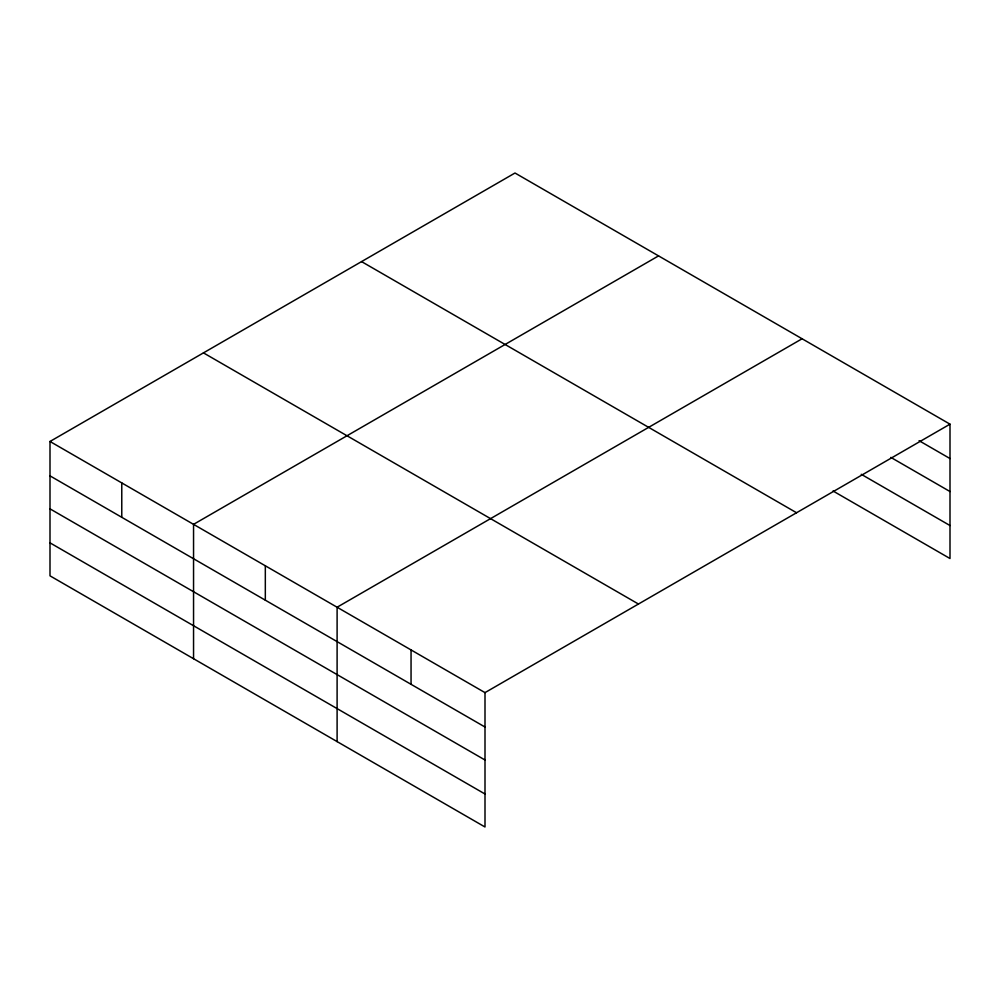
<?xml version="1.0" encoding="UTF-8"?>
<svg xmlns="http://www.w3.org/2000/svg" width="1000" height="1000" viewBox="0 0 1000 1000"><rect width="100%" height="100%" fill="white"/><g stroke="black" fill="none" stroke-linecap="round" stroke-linejoin="round"><path stroke-width="1.5" d="M833.025 490.988L950 558.525L950 424.162L515 173.012L50 441.475L50 575.837L485 826.988L485 692.625L50 441.475M658.55 255.888L193.55 524.35L193.55 658.725M802.1 338.762L337.1 607.225L337.1 741.6M485 692.625L950 424.162M919.075 440.688L950 458.55M890.837 457.388L950 491.538M861.263 474.3L950 525.538M361.55 261.6L796.55 512.75M203.45 352.875L638.45 604.025M50 475.863L485 727.013M50 508.85L485 760M50 542.85L485 794M411.05 649.925L411.05 684.312M265.325 565.788L265.325 600.175M121.775 482.912L121.775 517.3"/></g></svg>
